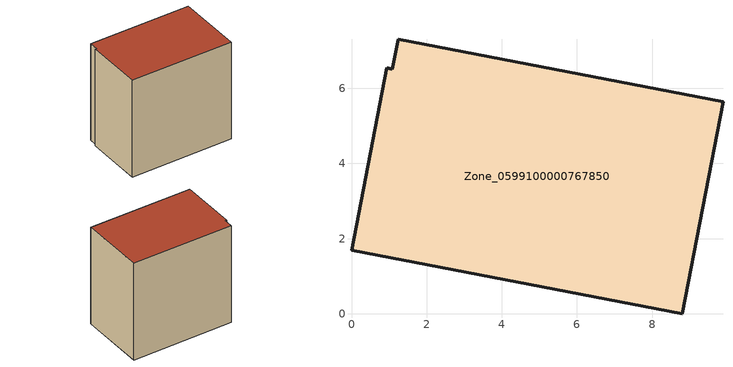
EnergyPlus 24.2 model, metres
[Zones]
Zone_0599100000767850
 floor ground (C_G): 0,1.69 0.93,6.54 1.09,6.51 1.24,7.31 9.89,5.64 8.8,0 z0
 wall outside (C_F): 0,1.69 8.8,0 9.89,5.64 1.24,7.31 1.09,6.51 0.93,6.54 0,1.69 z0:8.77
 roof outside (C_R): 0.93,6.54 0,1.69 8.8,0 9.89,5.64 1.24,7.31 1.09,6.51 z8.77
[BUILDING]
Pand.0599100000767850: North Axis=0; Terrain=City; Loads Convergence Tolerance Value=0.04; Temperature Convergence Tolerance Value=0.4; Solar Distribution=FullExterior; Maximum Number of Warmup Days=25; Minimum Number of Warmup Days=1
[Site:Location]
Rotterdam.The.Hague.AP_ZH_NLD Design_Conditions: Latitude=51.96; Longitude=4.45; Time Zone=1; Elevation=-4.5
[SITE:GROUNDTEMPERATURE:BUILDINGSURFACE]
18, 18, 18, 18, 18, 18, 18, 18, 18, 18, 18, 18
[MATERIAL] Thermal Absorptance=0.9; Solar Absorptance=0.7; Visible Absorptance=0.7
Name | Roughness | Thickness | Conductivity | Density | Specific Heat
G.TC.2006-2014 | MediumSmooth | 0.15 | 0.06 | 540 | 1210
F.TC.2006-2014 | Rough | 0.3 | 0.12 | 1920 | 840
R.TC.2006-2014 | MediumRough | 0.2 | 0.08 | 1500 | 1000
[CONSTRUCTION]
C_G: G.TC.2006-2014
C_F: F.TC.2006-2014
C_R: R.TC.2006-2014
[ZONE]
Zone_0599100000767850: Type=1; Multiplier=1; Ceiling Height=Autocalculate; Volume=Autocalculate; Floor Area=autocalculate; Part of Total Floor Area=Yes
[ZONEINFILTRATION:DESIGNFLOWRATE]
Infil_Zone_0599100000767850: Zone or ZoneList or Space or SpaceList=Zone_0599100000767850; Schedule=AlwaysOn; Design Flow Rate Calculation Method=Flow/Area; Flow Rate per Floor Area=0.0015; Constant Term Coefficient=1; Temperature Term Coefficient=0; Velocity Term Coefficient=0; Velocity Squared Term Coefficient=0
[HVACTEMPLATE:ZONE:IDEALLOADSAIRSYSTEM]
Zone_0599100000767850: Maximum Heating Supply Air Temperature=50; Minimum Cooling Supply Air Temperature=13; Maximum Heating Supply Air Humidity Ratio=0.0156; Minimum Cooling Supply Air Humidity Ratio=0.0077; Heating Limit=NoLimit; Cooling Limit=NoLimit; Dehumidification Control Type=ConstantSensibleHeatRatio; Cooling Sensible Heat Ratio=0.7; Dehumidification Setpoint=60; Humidification Control Type=None; Humidification Setpoint=30; Outdoor Air Method=None; Outdoor Air Flow Rate per Person=0.00944; Outdoor Air Flow Rate per Zone Floor Area=0; Outdoor Air Flow Rate per Zone=0; Demand Controlled Ventilation Type=None; Outdoor Air Economizer Type=NoEconomizer; Heat Recovery Type=None; Sensible Heat Recovery Effectiveness=0.7; Latent Heat Recovery Effectiveness=0.65
[ZONECONTROL:THERMOSTAT]
ThermostatControl_Zone_0599100000767850: Zone or ZoneList=Zone_0599100000767850; Control Type Schedule=DualSetpointControlType; Control 1=Thermostat_Zone_0599100000767850; Temperature Difference Between Cutout And Setpoint=0
[THERMOSTATSETPOINT:DUALSETPOINT]
Thermostat_Zone_0599100000767850: Heating Setpoint Temperature Schedule=HeatingSetpoint_Zone_0599100000767850; Cooling Setpoint Temperature Schedule=CoolingSetpoint_Zone_0599100000767850
[SCHEDULE:COMPACT]
HeatingSetpoint_Zone_0599100000767850: Through: 12/31, For: AllDays, Until: 24:00, 21
CoolingSetpoint_Zone_0599100000767850: Through: 12/31, For: AllDays, Until: 24:00, 24
DualSetpointControlType: Through: 12/31, For: AllDays, Until: 24:00, 4
AlwaysOn: Through: 12/31, For: AllDays, Until: 24:00, 1
